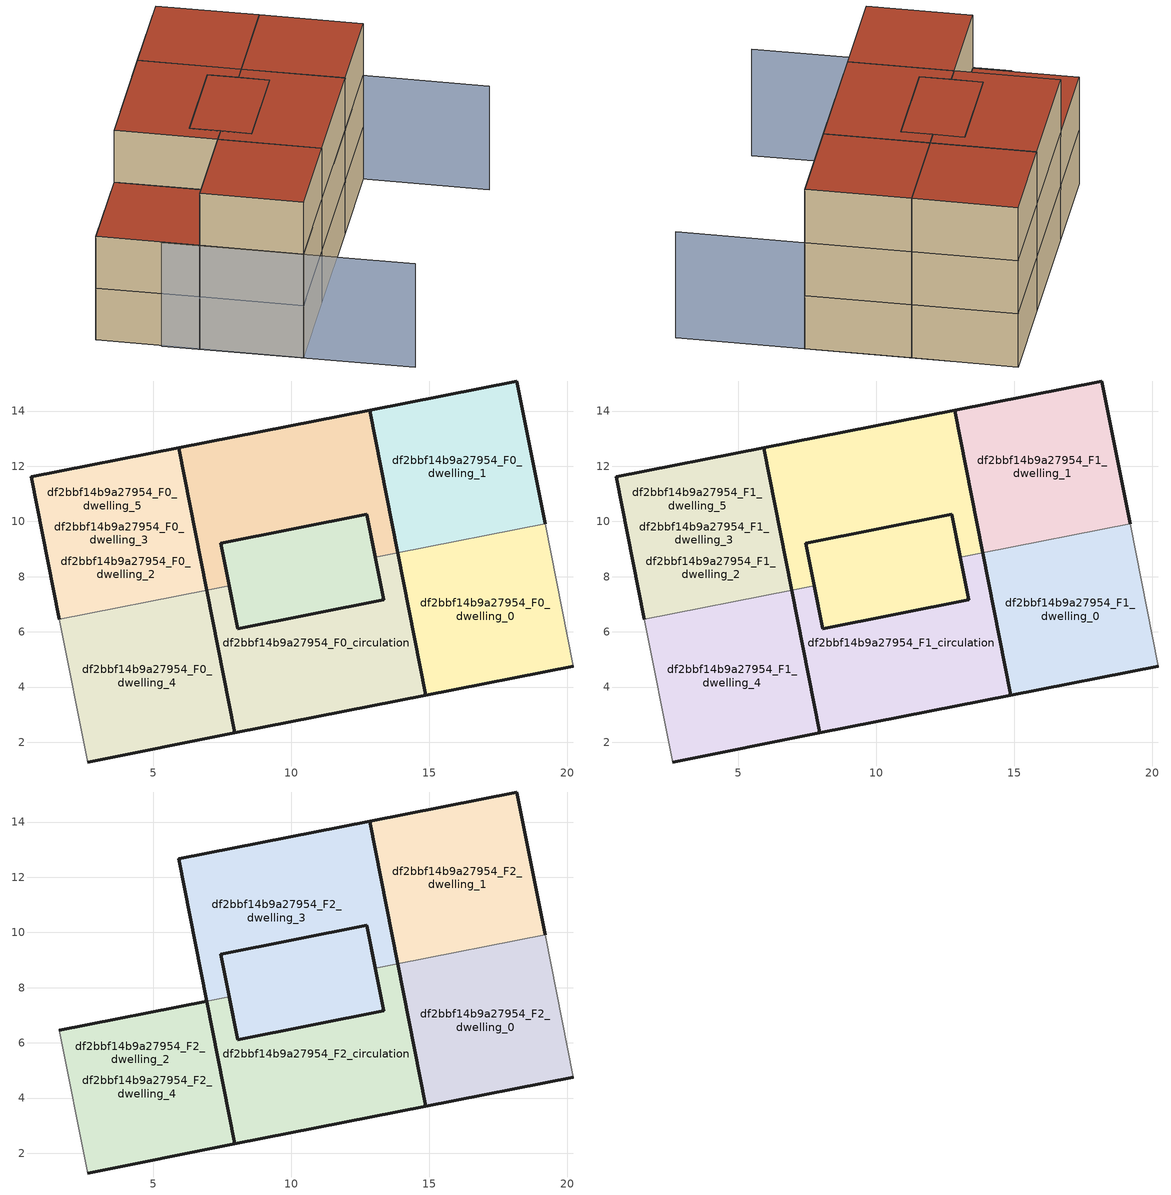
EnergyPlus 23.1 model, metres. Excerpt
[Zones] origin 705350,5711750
df2bbf14b9a27954_F0_dwelling_0
 floor ground (EU_floor_Construction): 19.2,9.92 20.22,4.75 14.88,3.7 13.87,8.87 z0
 wall outside (EU_wall_Construction): 13.87,8.87 14.88,3.7 20.22,4.75 z0:3
 wall adiabatic (EU_wall_Construction): 20.22,4.75 19.2,9.92 z0:3
 wall to df2bbf14b9a27954_F0_dwelling_1 (EU_wall_Construction): 19.2,9.92 13.87,8.87 z0:3
df2bbf14b9a27954_F0_dwelling_1
 floor ground (EU_floor_Construction): 18.19,15.09 19.2,9.92 13.87,8.87 12.85,14.04 z0
 wall outside (EU_wall_Construction): 19.2,9.92 18.19,15.09 12.85,14.04 13.87,8.87 z0:3
df2bbf14b9a27954_F0_dwelling_2
 floor ground (EU_floor_Construction): 13.87,8.87 14.88,3.7 7.96,2.34 6.95,7.51 7.77,7.67 8.07,6.12 13.35,7.16 13.05,8.71 z0; 5.93,12.67 6.95,7.51 1.61,6.45 0.59,11.62 z0; 12.74,10.26 13.05,8.71 13.35,7.16 10.2,6.54 8.07,6.12 7.77,7.67 7.46,9.22 z0; 6.95,7.51 7.96,2.34 2.63,1.29 1.61,6.45 z0
 wall outside (EU_wall_Construction): 13.05,8.71 13.35,7.16 8.07,6.12 7.77,7.67 / 6.95,7.51 7.96,2.34 14.88,3.7 13.87,8.87 z0:3
 wall to df2bbf14b9a27954_F0_dwelling_3 (EU_wall_Construction): 13.87,8.87 13.05,8.71 / 7.77,7.67 6.95,7.51 z0:3
df2bbf14b9a27954_F0_dwelling_3
 floor ground (EU_floor_Construction): 5.93,12.67 6.95,7.51 1.61,6.45 0.59,11.62 z0; 12.85,14.04 13.87,8.87 13.05,8.71 12.74,10.26 7.46,9.22 7.77,7.67 6.95,7.51 5.93,12.67 z0; 12.74,10.26 13.05,8.71 13.35,7.16 8.07,6.12 7.77,7.67 7.46,9.22 z0
 wall outside (EU_wall_Construction): 13.87,8.87 12.85,14.04 5.93,12.67 6.95,7.51 / 7.77,7.67 7.46,9.22 12.74,10.26 13.05,8.71 z0:3
df2bbf14b9a27954_F0_dwelling_4
 floor ground (EU_floor_Construction): 6.95,7.51 7.96,2.34 2.63,1.29 1.61,6.45 z0; 13.87,8.87 14.88,3.7 7.96,2.34 6.95,7.51 7.77,7.67 8.07,6.12 13.35,7.16 13.05,8.71 z0
 wall outside (EU_wall_Construction): 2.63,1.29 7.96,2.34 6.95,7.51 z0:3
 wall adiabatic (EU_wall_Construction): 1.61,6.45 2.63,1.29 z0:3
 wall to df2bbf14b9a27954_F0_dwelling_5 (EU_wall_Construction): 6.95,7.51 1.61,6.45 z0:3
df2bbf14b9a27954_F0_dwelling_5
 floor ground (EU_floor_Construction): 5.93,12.67 6.95,7.51 1.61,6.45 0.59,11.62 z0; 13.87,8.87 14.88,3.7 7.96,2.34 6.95,7.51 7.77,7.67 8.07,6.12 13.35,7.16 13.05,8.71 z0; 12.85,14.04 13.87,8.87 13.05,8.71 12.74,10.26 7.46,9.22 7.77,7.67 6.95,7.51 5.93,12.67 z0; 12.74,10.26 13.05,8.71 13.35,7.16 8.07,6.12 7.77,7.67 7.46,9.22 z0
 wall outside (EU_wall_Construction): 6.95,7.51 5.93,12.67 0.59,11.62 1.61,6.45 z0:3
df2bbf14b9a27954_F0_circulation
 floor ground (EU_floor_Construction): 13.87,8.87 14.88,3.7 7.96,2.34 6.95,7.51 7.77,7.67 8.07,6.12 10.2,6.54 13.35,7.16 13.05,8.71 z0; 12.74,10.26 13.05,8.71 13.35,7.16 8.07,6.12 7.77,7.67 7.46,9.22 z0; 12.85,14.04 13.87,8.87 13.05,8.71 12.74,10.26 7.46,9.22 7.77,7.67 6.95,7.51 5.93,12.67 z0
 wall outside (EU_wall_Construction): 7.46,9.22 8.07,6.12 13.35,7.16 12.74,10.26 7.46,9.22 z0:3
df2bbf14b9a27954_F1_dwelling_0
 floor to df2bbf14b9a27954_F0_dwelling_0 (EU_floor_Construction): 19.2,9.92 20.22,4.75 14.88,3.7 13.87,8.87 z3
 wall outside (EU_wall_Construction): 13.87,8.87 14.88,3.7 20.22,4.75 z3:6
 wall adiabatic (EU_wall_Construction): 20.22,4.75 19.2,9.92 z3:6
 wall to df2bbf14b9a27954_F1_dwelling_1 (EU_wall_Construction): 19.2,9.92 13.87,8.87 z3:6
df2bbf14b9a27954_F1_dwelling_1
 floor to df2bbf14b9a27954_F0_dwelling_1 (EU_floor_Construction): 18.19,15.09 19.2,9.92 13.87,8.87 12.85,14.04 z3
 wall outside (EU_wall_Construction): 19.2,9.92 18.19,15.09 12.85,14.04 13.87,8.87 z3:6
df2bbf14b9a27954_F1_dwelling_2
 floor outside (EU_floor_Construction): 6.95,7.51 7.96,2.34 2.63,1.29 1.61,6.45 z3; 5.93,12.67 6.95,7.51 1.61,6.45 0.59,11.62 z3; 13.87,8.87 14.88,3.7 7.96,2.34 6.95,7.51 7.77,7.67 8.07,6.12 13.35,7.16 13.05,8.71 z3; 12.74,10.26 13.05,8.71 13.35,7.16 10.2,6.54 8.07,6.12 7.77,7.67 7.46,9.22 z3
 wall outside (EU_wall_Construction): 13.05,8.71 13.35,7.16 8.07,6.12 7.77,7.67 / 6.95,7.51 7.96,2.34 14.88,3.7 13.87,8.87 z3:6
 wall to df2bbf14b9a27954_F1_dwelling_3 (EU_wall_Construction): 13.87,8.87 13.05,8.71 / 7.77,7.67 6.95,7.51 z3:6
 roof outside (EU_floor_Construction): 6.95,7.51 5.93,12.67 0.59,11.62 1.61,6.45 z6
df2bbf14b9a27954_F1_dwelling_3
 floor to df2bbf14b9a27954_F0_dwelling_3 (EU_floor_Construction): 5.93,12.67 6.95,7.51 1.61,6.45 0.59,11.62 z3; 12.85,14.04 13.87,8.87 13.05,8.71 12.74,10.26 7.46,9.22 7.77,7.67 6.95,7.51 5.93,12.67 z3; 12.74,10.26 13.05,8.71 13.35,7.16 8.07,6.12 7.77,7.67 7.46,9.22 z3
 wall outside (EU_wall_Construction): 13.87,8.87 12.85,14.04 5.93,12.67 6.95,7.51 / 7.77,7.67 7.46,9.22 12.74,10.26 13.05,8.71 z3:6
 roof outside (EU_floor_Construction): 6.95,7.51 5.93,12.67 0.59,11.62 1.61,6.45 z6
df2bbf14b9a27954_F1_dwelling_4
 floor outside (EU_floor_Construction): 13.87,8.87 14.88,3.7 7.96,2.34 6.95,7.51 7.77,7.67 8.07,6.12 13.35,7.16 13.05,8.71 z3
 floor to df2bbf14b9a27954_F0_dwelling_4 (EU_floor_Construction): 6.95,7.51 7.96,2.34 2.63,1.29 1.61,6.45 z3
 wall outside (EU_wall_Construction): 2.63,1.29 7.96,2.34 6.95,7.51 z3:6
 wall adiabatic (EU_wall_Construction): 1.61,6.45 2.63,1.29 z3:6
 wall to df2bbf14b9a27954_F1_dwelling_5 (EU_wall_Construction): 6.95,7.51 1.61,6.45 z3:6
df2bbf14b9a27954_F1_dwelling_5
 floor outside (EU_floor_Construction): 5.93,12.67 6.95,7.51 1.61,6.45 0.59,11.62 z3; 12.85,14.04 13.87,8.87 13.05,8.71 12.74,10.26 7.46,9.22 7.77,7.67 6.95,7.51 5.93,12.67 z3; 12.74,10.26 13.05,8.71 13.35,7.16 8.07,6.12 7.77,7.67 7.46,9.22 z3
 floor to df2bbf14b9a27954_F0_dwelling_5 (EU_floor_Construction): 13.87,8.87 14.88,3.7 7.96,2.34 6.95,7.51 7.77,7.67 8.07,6.12 13.35,7.16 13.05,8.71 z3
 wall outside (EU_wall_Construction): 6.95,7.51 5.93,12.67 0.59,11.62 1.61,6.45 z3:6
 roof outside (EU_roof_Construction): 14.88,3.7 13.87,8.87 13.05,8.71 13.35,7.16 8.07,6.12 7.77,7.67 6.95,7.51 7.96,2.34 z6; 6.95,7.51 5.93,12.67 0.59,11.62 1.61,6.45 z6; 13.87,8.87 12.85,14.04 5.93,12.67 6.95,7.51 7.77,7.67 7.46,9.22 12.74,10.26 13.05,8.71 z6; 13.35,7.16 13.05,8.71 12.74,10.26 7.46,9.22 7.77,7.67 8.07,6.12 z6
df2bbf14b9a27954_F1_circulation
 floor outside (EU_floor_Construction): 12.85,14.04 13.87,8.87 13.05,8.71 12.74,10.26 7.46,9.22 7.77,7.67 6.95,7.51 5.93,12.67 z3
 floor to df2bbf14b9a27954_F0_circulation (EU_floor_Construction): 12.74,10.26 13.05,8.71 13.35,7.16 10.2,6.54 8.07,6.12 7.77,7.67 7.46,9.22 z3; 13.87,8.87 14.88,3.7 7.96,2.34 6.95,7.51 7.77,7.67 8.07,6.12 10.2,6.54 13.35,7.16 13.05,8.71 z3
 wall outside (EU_wall_Construction): 7.46,9.22 8.07,6.12 13.35,7.16 12.74,10.26 7.46,9.22 z3:6
df2bbf14b9a27954_F2_dwelling_0
 floor to df2bbf14b9a27954_F1_dwelling_0 (EU_floor_Construction): 19.2,9.92 20.22,4.75 14.88,3.7 13.87,8.87 z6
 wall outside (EU_wall_Construction): 13.87,8.87 14.88,3.7 20.22,4.75 z6:9
 wall adiabatic (EU_wall_Construction): 20.22,4.75 19.2,9.92 z6:9
 wall to df2bbf14b9a27954_F2_dwelling_1 (EU_wall_Construction): 19.2,9.92 13.87,8.87 z6:9
 roof outside (EU_roof_Construction): 20.22,4.75 19.2,9.92 13.87,8.87 14.88,3.7 z9
df2bbf14b9a27954_F2_dwelling_1
 floor to df2bbf14b9a27954_F1_dwelling_1 (EU_floor_Construction): 18.19,15.09 19.2,9.92 13.87,8.87 12.85,14.04 z6
 wall outside (EU_wall_Construction): 19.2,9.92 18.19,15.09 12.85,14.04 13.87,8.87 z6:9
 roof outside (EU_roof_Construction): 19.2,9.92 18.19,15.09 12.85,14.04 13.87,8.87 z9
df2bbf14b9a27954_F2_dwelling_2
 floor outside (EU_floor_Construction): 6.95,7.51 7.96,2.34 2.63,1.29 1.61,6.45 z6; 13.87,8.87 14.88,3.7 7.96,2.34 6.95,7.51 7.77,7.67 8.07,6.12 13.35,7.16 13.05,8.71 z6; 12.74,10.26 13.05,8.71 13.35,7.16 10.2,6.54 8.07,6.12 7.77,7.67 7.46,9.22 z6
 wall outside (EU_wall_Construction): 13.05,8.71 13.35,7.16 8.07,6.12 7.77,7.67 / 6.95,7.51 7.96,2.34 14.88,3.7 13.87,8.87 z6:9
 wall to df2bbf14b9a27954_F2_dwelling_3 (EU_wall_Construction): 13.87,8.87 13.05,8.71 / 7.77,7.67 6.95,7.51 z6:9
 roof outside (EU_roof_Construction): 14.88,3.7 13.87,8.87 13.05,8.71 13.35,7.16 8.07,6.12 7.77,7.67 6.95,7.51 7.96,2.34 z9; 13.35,7.16 13.05,8.71 12.74,10.26 7.46,9.22 7.77,7.67 8.07,6.12 10.2,6.54 z9; 7.96,2.34 6.95,7.51 1.61,6.45 2.63,1.29 z9
df2bbf14b9a27954_F2_dwelling_3
 floor to df2bbf14b9a27954_F1_dwelling_3 (EU_floor_Construction): 12.85,14.04 13.87,8.87 13.05,8.71 12.74,10.26 7.46,9.22 7.77,7.67 6.95,7.51 5.93,12.67 z6; 12.74,10.26 13.05,8.71 13.35,7.16 8.07,6.12 7.77,7.67 7.46,9.22 z6
 wall outside (EU_wall_Construction): 13.87,8.87 12.85,14.04 5.93,12.67 6.95,7.51 / 7.77,7.67 7.46,9.22 12.74,10.26 13.05,8.71 z6:9
 roof outside (EU_roof_Construction): 13.35,7.16 13.05,8.71 12.74,10.26 7.46,9.22 7.77,7.67 8.07,6.12 z9; 13.87,8.87 12.85,14.04 5.93,12.67 6.95,7.51 7.77,7.67 7.46,9.22 12.74,10.26 13.05,8.71 z9
df2bbf14b9a27954_F2_dwelling_4
 floor to df2bbf14b9a27954_F1_dwelling_4 (EU_floor_Construction): 6.95,7.51 7.96,2.34 2.63,1.29 1.61,6.45 z6; 13.87,8.87 14.88,3.7 7.96,2.34 6.95,7.51 7.77,7.67 8.07,6.12 13.35,7.16 13.05,8.71 z6
 wall outside (EU_wall_Construction): 2.63,1.29 7.96,2.34 6.95,7.51 1.61,6.45 z6:9
 wall adiabatic (EU_wall_Construction): 1.61,6.45 2.63,1.29 z6:9
 roof outside (EU_roof_Construction): 14.88,3.7 13.87,8.87 13.05,8.71 13.35,7.16 8.07,6.12 7.77,7.67 6.95,7.51 7.96,2.34 z9; 7.96,2.34 6.95,7.51 1.61,6.45 2.63,1.29 z9
df2bbf14b9a27954_F2_circulation
 floor outside (EU_floor_Construction): 12.85,14.04 13.87,8.87 13.05,8.71 12.74,10.26 7.46,9.22 7.77,7.67 6.95,7.51 5.93,12.67 z6
 floor to df2bbf14b9a27954_F1_circulation (EU_floor_Construction): 12.74,10.26 13.05,8.71 13.35,7.16 10.2,6.54 8.07,6.12 7.77,7.67 7.46,9.22 z6; 13.87,8.87 14.88,3.7 7.96,2.34 6.95,7.51 7.77,7.67 8.07,6.12 10.2,6.54 13.35,7.16 13.05,8.71 z6
 wall outside (EU_wall_Construction): 7.46,9.22 8.07,6.12 13.35,7.16 12.74,10.26 7.46,9.22 z6:9
 roof outside (EU_roof_Construction): 13.35,7.16 13.05,8.71 12.74,10.26 7.46,9.22 7.77,7.67 8.07,6.12 z9; 14.88,3.7 13.87,8.87 13.05,8.71 13.35,7.16 10.2,6.54 8.07,6.12 7.77,7.67 6.95,7.51 7.96,2.34 z9; 13.87,8.87 12.85,14.04 5.93,12.67 6.95,7.51 7.77,7.67 7.46,9.22 12.74,10.26 13.05,8.71 z9
shading: 1.14,8.32 3.72,-4.26 / 21.46,-1.51 18.85,11.8 z0:6
[Building]
EU S2 Campaign: North Axis=0; Terrain=City; Solar Distribution=FullExterior
[Site:Location]
London: Latitude=51.5; Longitude=-0.5; Time Zone=0; Elevation=25
[SizingPeriod:WeatherFileDays]
AnnualSizingPeriod: Begin Month=1; Begin Day of Month=1; End Month=12; End Day of Month=31; Day of Week for Start Day=Monday; Use Weather File Daylight Saving Period=No; Use Weather File Rain and Snow Indicators=No
[MATERIAL]
EU_InternalMass_Material: Roughness=MediumRough; Thickness=0.1; Conductivity=1; Density=1800; Specific Heat=900; Thermal Absorptance=0.9; Solar Absorptance=0.7; Visible Absorptance=0.7
[MATERIAL:NOMASS] Roughness=MediumRough; Thermal Absorptance=0.9; Solar Absorptance=0.7; Visible Absorptance=0.7
Name | Thermal Resistance
EU_wall_NoMass | 1.04674
EU_roof_NoMass | 4.32442
EU_floor_NoMass | 2.04616
[CONSTRUCTION]
EU_wall_Construction: EU_wall_NoMass
EU_roof_Construction: EU_roof_NoMass
EU_floor_Construction: EU_floor_NoMass
EU_InternalMass_Construction: EU_InternalMass_Material
[ZONE] Type=1; Multiplier=1; Ceiling Height=autocalculate; Floor Area=autocalculate; Part of Total Floor Area=Yes
Name | Volume
df2bbf14b9a27954_F0_dwelling_0; df2bbf14b9a27954_F1_dwelling_0; df2bbf14b9a27954_F2_dwelling_0 | 85.9636
df2bbf14b9a27954_F0_dwelling_1; df2bbf14b9a27954_F1_dwelling_1; df2bbf14b9a27954_F2_dwelling_1 | 85.9614
df2bbf14b9a27954_F0_dwelling_2; df2bbf14b9a27954_F1_dwelling_2 | 308.899
df2bbf14b9a27954_F2_dwelling_2; df2bbf14b9a27954_F1_circulation; df2bbf14b9a27954_F2_circulation | 222.936
df2bbf14b9a27954_F0_dwelling_3; df2bbf14b9a27954_F1_dwelling_3 | 222.9375
df2bbf14b9a27954_F2_dwelling_3 | 136.975
df2bbf14b9a27954_F0_dwelling_4; df2bbf14b9a27954_F1_dwelling_4; df2bbf14b9a27954_F2_dwelling_4 | 171.926
df2bbf14b9a27954_F0_dwelling_5; df2bbf14b9a27954_F1_dwelling_5 | 308.897
df2bbf14b9a27954_F0_circulation | 222.935
[INTERNALMASS] Construction=EU_InternalMass_Construction
Name | Zone or ZoneList | Surface Area
df2bbf14b9a27954_F0_dwelling_0_EU_InternalMass | df2bbf14b9a27954_F0_dwelling_0 | 28.6543
df2bbf14b9a27954_F0_dwelling_1_EU_InternalMass | df2bbf14b9a27954_F0_dwelling_1 | 28.6543
df2bbf14b9a27954_F0_dwelling_2_EU_InternalMass | df2bbf14b9a27954_F0_dwelling_2 | 28.6543
df2bbf14b9a27954_F0_dwelling_3_EU_InternalMass | df2bbf14b9a27954_F0_dwelling_3 | 28.6543
df2bbf14b9a27954_F0_dwelling_4_EU_InternalMass | df2bbf14b9a27954_F0_dwelling_4 | 28.6543
df2bbf14b9a27954_F0_dwelling_5_EU_InternalMass | df2bbf14b9a27954_F0_dwelling_5 | 28.6543
df2bbf14b9a27954_F1_dwelling_0_EU_InternalMass | df2bbf14b9a27954_F1_dwelling_0 | 28.6543
df2bbf14b9a27954_F1_dwelling_1_EU_InternalMass | df2bbf14b9a27954_F1_dwelling_1 | 28.6543
df2bbf14b9a27954_F1_dwelling_2_EU_InternalMass | df2bbf14b9a27954_F1_dwelling_2 | 28.6543
df2bbf14b9a27954_F1_dwelling_3_EU_InternalMass | df2bbf14b9a27954_F1_dwelling_3 | 28.6543
df2bbf14b9a27954_F1_dwelling_4_EU_InternalMass | df2bbf14b9a27954_F1_dwelling_4 | 28.6543
df2bbf14b9a27954_F1_dwelling_5_EU_InternalMass | df2bbf14b9a27954_F1_dwelling_5 | 28.6543
df2bbf14b9a27954_F2_dwelling_0_EU_InternalMass | df2bbf14b9a27954_F2_dwelling_0 | 28.6543
df2bbf14b9a27954_F2_dwelling_1_EU_InternalMass | df2bbf14b9a27954_F2_dwelling_1 | 28.6543
df2bbf14b9a27954_F2_dwelling_2_EU_InternalMass | df2bbf14b9a27954_F2_dwelling_2 | 57.3085
df2bbf14b9a27954_F2_dwelling_3_EU_InternalMass | df2bbf14b9a27954_F2_dwelling_3 | 28.6543
df2bbf14b9a27954_F2_dwelling_4_EU_InternalMass | df2bbf14b9a27954_F2_dwelling_4 | 28.6543
[OTHEREQUIPMENT] Fuel Type=Electricity; Design Level Calculation Method=Watts/Area; Power per Zone Floor Area=1; Fraction Latent=0; Fraction Radiant=0; Fraction Lost=0; Carbon Dioxide Generation Rate=0; EndUse Subcategory=EU_Step8_InternalGains
Name | Zone or ZoneList or Space or SpaceList | Schedule
EU_Step8_InternalGain_df2bbf14b9a27954_F0_dwelling_0_f000 | df2bbf14b9a27954_F0_dwelling_0 | EU_Step8_GainSchedule_df2bbf14b9a27954_F0_dwelling_0_f000
EU_Step8_InternalGain_df2bbf14b9a27954_F0_dwelling_1_f000 | df2bbf14b9a27954_F0_dwelling_1 | EU_Step8_GainSchedule_df2bbf14b9a27954_F0_dwelling_1_f000
EU_Step8_InternalGain_df2bbf14b9a27954_F0_dwelling_2_f000 | df2bbf14b9a27954_F0_dwelling_2 | EU_Step8_GainSchedule_df2bbf14b9a27954_F0_dwelling_2_f000
EU_Step8_InternalGain_df2bbf14b9a27954_F0_dwelling_3_f000 | df2bbf14b9a27954_F0_dwelling_3 | EU_Step8_GainSchedule_df2bbf14b9a27954_F0_dwelling_3_f000
EU_Step8_InternalGain_df2bbf14b9a27954_F0_dwelling_4_f000 | df2bbf14b9a27954_F0_dwelling_4 | EU_Step8_GainSchedule_df2bbf14b9a27954_F0_dwelling_4_f000
EU_Step8_InternalGain_df2bbf14b9a27954_F0_dwelling_5_f000 | df2bbf14b9a27954_F0_dwelling_5 | EU_Step8_GainSchedule_df2bbf14b9a27954_F0_dwelling_5_f000
EU_Step8_InternalGain_df2bbf14b9a27954_F1_dwelling_0_f000 | df2bbf14b9a27954_F1_dwelling_0 | EU_Step8_GainSchedule_df2bbf14b9a27954_F1_dwelling_0_f000
EU_Step8_InternalGain_df2bbf14b9a27954_F1_dwelling_1_f000 | df2bbf14b9a27954_F1_dwelling_1 | EU_Step8_GainSchedule_df2bbf14b9a27954_F1_dwelling_1_f000
EU_Step8_InternalGain_df2bbf14b9a27954_F1_dwelling_2_f000 | df2bbf14b9a27954_F1_dwelling_2 | EU_Step8_GainSchedule_df2bbf14b9a27954_F1_dwelling_2_f000
EU_Step8_InternalGain_df2bbf14b9a27954_F1_dwelling_3_f000 | df2bbf14b9a27954_F1_dwelling_3 | EU_Step8_GainSchedule_df2bbf14b9a27954_F1_dwelling_3_f000
EU_Step8_InternalGain_df2bbf14b9a27954_F1_dwelling_4_f000 | df2bbf14b9a27954_F1_dwelling_4 | EU_Step8_GainSchedule_df2bbf14b9a27954_F1_dwelling_4_f000
EU_Step8_InternalGain_df2bbf14b9a27954_F1_dwelling_5_f000 | df2bbf14b9a27954_F1_dwelling_5 | EU_Step8_GainSchedule_df2bbf14b9a27954_F1_dwelling_5_f000
EU_Step8_InternalGain_df2bbf14b9a27954_F2_dwelling_0_f000 | df2bbf14b9a27954_F2_dwelling_0 | EU_Step8_GainSchedule_df2bbf14b9a27954_F2_dwelling_0_f000
EU_Step8_InternalGain_df2bbf14b9a27954_F2_dwelling_1_f000 | df2bbf14b9a27954_F2_dwelling_1 | EU_Step8_GainSchedule_df2bbf14b9a27954_F2_dwelling_1_f000
EU_Step8_InternalGain_df2bbf14b9a27954_F2_dwelling_2_f000 | df2bbf14b9a27954_F2_dwelling_2 | EU_Step8_GainSchedule_df2bbf14b9a27954_F2_dwelling_2_f000
EU_Step8_InternalGain_df2bbf14b9a27954_F2_dwelling_3_f000 | df2bbf14b9a27954_F2_dwelling_3 | EU_Step8_GainSchedule_df2bbf14b9a27954_F2_dwelling_3_f000
EU_Step8_InternalGain_df2bbf14b9a27954_F2_dwelling_4_f000 | df2bbf14b9a27954_F2_dwelling_4 | EU_Step8_GainSchedule_df2bbf14b9a27954_F2_dwelling_4_f000
[ZONEINFILTRATION:DESIGNFLOWRATE] Schedule=EU_AlwaysOn; Design Flow Rate Calculation Method=Flow/Area; Flow Rate per Floor Area=0.0005; Constant Term Coefficient=1; Temperature Term Coefficient=0; Velocity Term Coefficient=0; Velocity Squared Term Coefficient=0
Name | Zone or ZoneList or Space or SpaceList
EU_Circulation_Infiltration_df2bbf14b9a27954_F0_circulation | df2bbf14b9a27954_F0_circulation
EU_Circulation_Infiltration_df2bbf14b9a27954_F1_circulation | df2bbf14b9a27954_F1_circulation
EU_Circulation_Infiltration_df2bbf14b9a27954_F2_circulation | df2bbf14b9a27954_F2_circulation
[ZONEVENTILATION:DESIGNFLOWRATE] Schedule=EU_AlwaysOn; Design Flow Rate Calculation Method=AirChanges/Hour; Air Changes per Hour=0.488719; Ventilation Type=Natural; Fan Pressure Rise=0; Fan Total Efficiency=1; Constant Term Coefficient=1; Temperature Term Coefficient=0; Velocity Term Coefficient=0; Velocity Squared Term Coefficient=0; Minimum Indoor Temperature=-100; Maximum Indoor Temperature=100; Delta Temperature=-100; Minimum Outdoor Temperature=-100; Maximum Outdoor Temperature=100; Maximum Wind Speed=40
Name | Zone or ZoneList or Space or SpaceList
EU_ConstantAir_df2bbf14b9a27954_F0_dwelling_0 | df2bbf14b9a27954_F0_dwelling_0
EU_ConstantAir_df2bbf14b9a27954_F0_dwelling_1 | df2bbf14b9a27954_F0_dwelling_1
EU_ConstantAir_df2bbf14b9a27954_F0_dwelling_2 | df2bbf14b9a27954_F0_dwelling_2
EU_ConstantAir_df2bbf14b9a27954_F0_dwelling_3 | df2bbf14b9a27954_F0_dwelling_3
EU_ConstantAir_df2bbf14b9a27954_F0_dwelling_4 | df2bbf14b9a27954_F0_dwelling_4
EU_ConstantAir_df2bbf14b9a27954_F0_dwelling_5 | df2bbf14b9a27954_F0_dwelling_5
EU_ConstantAir_df2bbf14b9a27954_F1_dwelling_0 | df2bbf14b9a27954_F1_dwelling_0
EU_ConstantAir_df2bbf14b9a27954_F1_dwelling_1 | df2bbf14b9a27954_F1_dwelling_1
EU_ConstantAir_df2bbf14b9a27954_F1_dwelling_2 | df2bbf14b9a27954_F1_dwelling_2
EU_ConstantAir_df2bbf14b9a27954_F1_dwelling_3 | df2bbf14b9a27954_F1_dwelling_3
EU_ConstantAir_df2bbf14b9a27954_F1_dwelling_4 | df2bbf14b9a27954_F1_dwelling_4
EU_ConstantAir_df2bbf14b9a27954_F1_dwelling_5 | df2bbf14b9a27954_F1_dwelling_5
EU_ConstantAir_df2bbf14b9a27954_F2_dwelling_0 | df2bbf14b9a27954_F2_dwelling_0
EU_ConstantAir_df2bbf14b9a27954_F2_dwelling_1 | df2bbf14b9a27954_F2_dwelling_1
EU_ConstantAir_df2bbf14b9a27954_F2_dwelling_2 | df2bbf14b9a27954_F2_dwelling_2
EU_ConstantAir_df2bbf14b9a27954_F2_dwelling_3 | df2bbf14b9a27954_F2_dwelling_3
EU_ConstantAir_df2bbf14b9a27954_F2_dwelling_4 | df2bbf14b9a27954_F2_dwelling_4
[HVACTEMPLATE:THERMOSTAT] Constant Heating Setpoint=20; Constant Cooling Setpoint=50
EU_HeatOnly_df2bbf14b9a27954_F0_dwelling_0; EU_HeatOnly_df2bbf14b9a27954_F0_dwelling_1; EU_HeatOnly_df2bbf14b9a27954_F0_dwelling_2; EU_HeatOnly_df2bbf14b9a27954_F0_dwelling_3; EU_HeatOnly_df2bbf14b9a27954_F0_dwelling_4; EU_HeatOnly_df2bbf14b9a27954_F0_dwelling_5; EU_HeatOnly_df2bbf14b9a27954_F1_dwelling_0; EU_HeatOnly_df2bbf14b9a27954_F1_dwelling_1; EU_HeatOnly_df2bbf14b9a27954_F1_dwelling_2; EU_HeatOnly_df2bbf14b9a27954_F1_dwelling_3; EU_HeatOnly_df2bbf14b9a27954_F1_dwelling_4; EU_HeatOnly_df2bbf14b9a27954_F1_dwelling_5; EU_HeatOnly_df2bbf14b9a27954_F2_dwelling_0; EU_HeatOnly_df2bbf14b9a27954_F2_dwelling_1; EU_HeatOnly_df2bbf14b9a27954_F2_dwelling_2; EU_HeatOnly_df2bbf14b9a27954_F2_dwelling_3; EU_HeatOnly_df2bbf14b9a27954_F2_dwelling_4
[HVACTEMPLATE:ZONE:IDEALLOADSAIRSYSTEM] System Availability Schedule=EU_AlwaysOn; Maximum Heating Supply Air Temperature=50; Minimum Cooling Supply Air Temperature=13; Maximum Heating Supply Air Humidity Ratio=0.0156; Minimum Cooling Supply Air Humidity Ratio=0.0077; Heating Limit=NoLimit; Cooling Limit=NoLimit; Heating Availability Schedule=EU_AlwaysOn; Cooling Availability Schedule=EU_CoolingOff; Dehumidification Control Type=ConstantSensibleHeatRatio; Cooling Sensible Heat Ratio=0.7; Dehumidification Setpoint=60; Humidification Control Type=None; Humidification Setpoint=30; Outdoor Air Method=None; Outdoor Air Flow Rate per Person=0.00944; Outdoor Air Flow Rate per Zone Floor Area=0; Outdoor Air Flow Rate per Zone=0; Demand Controlled Ventilation Type=None; Outdoor Air Economizer Type=NoEconomizer; Heat Recovery Type=None; Sensible Heat Recovery Effectiveness=0.7; Latent Heat Recovery Effectiveness=0.65
Name | Template Thermostat
df2bbf14b9a27954_F0_dwelling_0 | EU_HeatOnly_df2bbf14b9a27954_F0_dwelling_0
df2bbf14b9a27954_F0_dwelling_1 | EU_HeatOnly_df2bbf14b9a27954_F0_dwelling_1
df2bbf14b9a27954_F0_dwelling_2 | EU_HeatOnly_df2bbf14b9a27954_F0_dwelling_2
df2bbf14b9a27954_F0_dwelling_3 | EU_HeatOnly_df2bbf14b9a27954_F0_dwelling_3
df2bbf14b9a27954_F0_dwelling_4 | EU_HeatOnly_df2bbf14b9a27954_F0_dwelling_4
df2bbf14b9a27954_F0_dwelling_5 | EU_HeatOnly_df2bbf14b9a27954_F0_dwelling_5
df2bbf14b9a27954_F1_dwelling_0 | EU_HeatOnly_df2bbf14b9a27954_F1_dwelling_0
df2bbf14b9a27954_F1_dwelling_1 | EU_HeatOnly_df2bbf14b9a27954_F1_dwelling_1
df2bbf14b9a27954_F1_dwelling_2 | EU_HeatOnly_df2bbf14b9a27954_F1_dwelling_2
df2bbf14b9a27954_F1_dwelling_3 | EU_HeatOnly_df2bbf14b9a27954_F1_dwelling_3
df2bbf14b9a27954_F1_dwelling_4 | EU_HeatOnly_df2bbf14b9a27954_F1_dwelling_4
df2bbf14b9a27954_F1_dwelling_5 | EU_HeatOnly_df2bbf14b9a27954_F1_dwelling_5
df2bbf14b9a27954_F2_dwelling_0 | EU_HeatOnly_df2bbf14b9a27954_F2_dwelling_0
df2bbf14b9a27954_F2_dwelling_1 | EU_HeatOnly_df2bbf14b9a27954_F2_dwelling_1
df2bbf14b9a27954_F2_dwelling_2 | EU_HeatOnly_df2bbf14b9a27954_F2_dwelling_2
df2bbf14b9a27954_F2_dwelling_3 | EU_HeatOnly_df2bbf14b9a27954_F2_dwelling_3
df2bbf14b9a27954_F2_dwelling_4 | EU_HeatOnly_df2bbf14b9a27954_F2_dwelling_4
[SIZING:ZONE] Zone Cooling Design Supply Air Temperature Input Method=SupplyAirTemperature; Zone Cooling Design Supply Air Temperature=13; Zone Heating Design Supply Air Temperature Input Method=SupplyAirTemperature; Zone Heating Design Supply Air Temperature=50; Zone Cooling Design Supply Air Humidity Ratio=0.008; Zone Heating Design Supply Air Humidity Ratio=0.008; Cooling Design Air Flow Method=DesignDay; Cooling Design Air Flow Rate=0; Cooling Minimum Air Flow per Zone Floor Area=0.000762; Cooling Minimum Air Flow=0; Cooling Minimum Air Flow Fraction=0.2; Heating Design Air Flow Method=DesignDay; Heating Design Air Flow Rate=0; Heating Maximum Air Flow per Zone Floor Area=0.002032; Heating Maximum Air Flow=0.141576; Heating Maximum Air Flow Fraction=0.3; Account for Dedicated Outdoor Air System=No; Dedicated Outdoor Air System Control Strategy=NeutralSupplyAir; Dedicated Outdoor Air Low Setpoint Temperature for Design=autosize; Dedicated Outdoor Air High Setpoint Temperature for Design=autosize; Zone Load Sizing Method=Sensible Load Only No Latent Load; Zone Latent Cooling Design Supply Air Humidity Ratio Input Method=HumidityRatioDifference; Zone Cooling Design Supply Air Humidity Ratio Difference=0.005; Zone Latent Heating Design Supply Air Humidity Ratio Input Method=HumidityRatioDifference; Zone Humidification Design Supply Air Humidity Ratio Difference=0.005
df2bbf14b9a27954_F0_dwelling_0; df2bbf14b9a27954_F0_dwelling_1; df2bbf14b9a27954_F0_dwelling_2; df2bbf14b9a27954_F0_dwelling_3; df2bbf14b9a27954_F0_dwelling_4; df2bbf14b9a27954_F0_dwelling_5; df2bbf14b9a27954_F1_dwelling_0; df2bbf14b9a27954_F1_dwelling_1; df2bbf14b9a27954_F1_dwelling_2; df2bbf14b9a27954_F1_dwelling_3; df2bbf14b9a27954_F1_dwelling_4; df2bbf14b9a27954_F1_dwelling_5; df2bbf14b9a27954_F2_dwelling_0; df2bbf14b9a27954_F2_dwelling_1; df2bbf14b9a27954_F2_dwelling_2; df2bbf14b9a27954_F2_dwelling_3; df2bbf14b9a27954_F2_dwelling_4
[SCHEDULE:CONSTANT]
Name | Hourly Value
EU_AlwaysOn | 1
EU_CoolingOff | 0
[SCHEDULE:FILE] Column Number=1; Rows to Skip at Top=0; Number of Hours of Data=8760; Column Separator=Comma; Interpolate to Timestep=No; Minutes per Item=60; Adjust Schedule for Daylight Savings=Yes
Name | File
EU_Step8_GainSchedule_df2bbf14b9a27954_F0_dwelling_0_f000 | ../../schedules/df2bbf14b9a27954/df2bbf14b9a27954_F0_dwelling_0_f000_gain.csv
EU_Step8_GainSchedule_df2bbf14b9a27954_F0_dwelling_1_f000 | ../../schedules/df2bbf14b9a27954/df2bbf14b9a27954_F0_dwelling_1_f000_gain.csv
EU_Step8_GainSchedule_df2bbf14b9a27954_F0_dwelling_2_f000 | ../../schedules/df2bbf14b9a27954/df2bbf14b9a27954_F0_dwelling_2_f000_gain.csv
EU_Step8_GainSchedule_df2bbf14b9a27954_F0_dwelling_3_f000 | ../../schedules/df2bbf14b9a27954/df2bbf14b9a27954_F0_dwelling_3_f000_gain.csv
EU_Step8_GainSchedule_df2bbf14b9a27954_F0_dwelling_4_f000 | ../../schedules/df2bbf14b9a27954/df2bbf14b9a27954_F0_dwelling_4_f000_gain.csv
EU_Step8_GainSchedule_df2bbf14b9a27954_F0_dwelling_5_f000 | ../../schedules/df2bbf14b9a27954/df2bbf14b9a27954_F0_dwelling_5_f000_gain.csv
EU_Step8_GainSchedule_df2bbf14b9a27954_F1_dwelling_0_f000 | ../../schedules/df2bbf14b9a27954/df2bbf14b9a27954_F1_dwelling_0_f000_gain.csv
EU_Step8_GainSchedule_df2bbf14b9a27954_F1_dwelling_1_f000 | ../../schedules/df2bbf14b9a27954/df2bbf14b9a27954_F1_dwelling_1_f000_gain.csv
EU_Step8_GainSchedule_df2bbf14b9a27954_F1_dwelling_2_f000 | ../../schedules/df2bbf14b9a27954/df2bbf14b9a27954_F1_dwelling_2_f000_gain.csv
EU_Step8_GainSchedule_df2bbf14b9a27954_F1_dwelling_3_f000 | ../../schedules/df2bbf14b9a27954/df2bbf14b9a27954_F1_dwelling_3_f000_gain.csv
EU_Step8_GainSchedule_df2bbf14b9a27954_F1_dwelling_4_f000 | ../../schedules/df2bbf14b9a27954/df2bbf14b9a27954_F1_dwelling_4_f000_gain.csv
EU_Step8_GainSchedule_df2bbf14b9a27954_F1_dwelling_5_f000 | ../../schedules/df2bbf14b9a27954/df2bbf14b9a27954_F1_dwelling_5_f000_gain.csv
EU_Step8_GainSchedule_df2bbf14b9a27954_F2_dwelling_0_f000 | ../../schedules/df2bbf14b9a27954/df2bbf14b9a27954_F2_dwelling_0_f000_gain.csv
EU_Step8_GainSchedule_df2bbf14b9a27954_F2_dwelling_1_f000 | ../../schedules/df2bbf14b9a27954/df2bbf14b9a27954_F2_dwelling_1_f000_gain.csv
EU_Step8_GainSchedule_df2bbf14b9a27954_F2_dwelling_2_f000 | ../../schedules/df2bbf14b9a27954/df2bbf14b9a27954_F2_dwelling_2_f000_gain.csv
EU_Step8_GainSchedule_df2bbf14b9a27954_F2_dwelling_3_f000 | ../../schedules/df2bbf14b9a27954/df2bbf14b9a27954_F2_dwelling_3_f000_gain.csv
EU_Step8_GainSchedule_df2bbf14b9a27954_F2_dwelling_4_f000 | ../../schedules/df2bbf14b9a27954/df2bbf14b9a27954_F2_dwelling_4_f000_gain.csv
